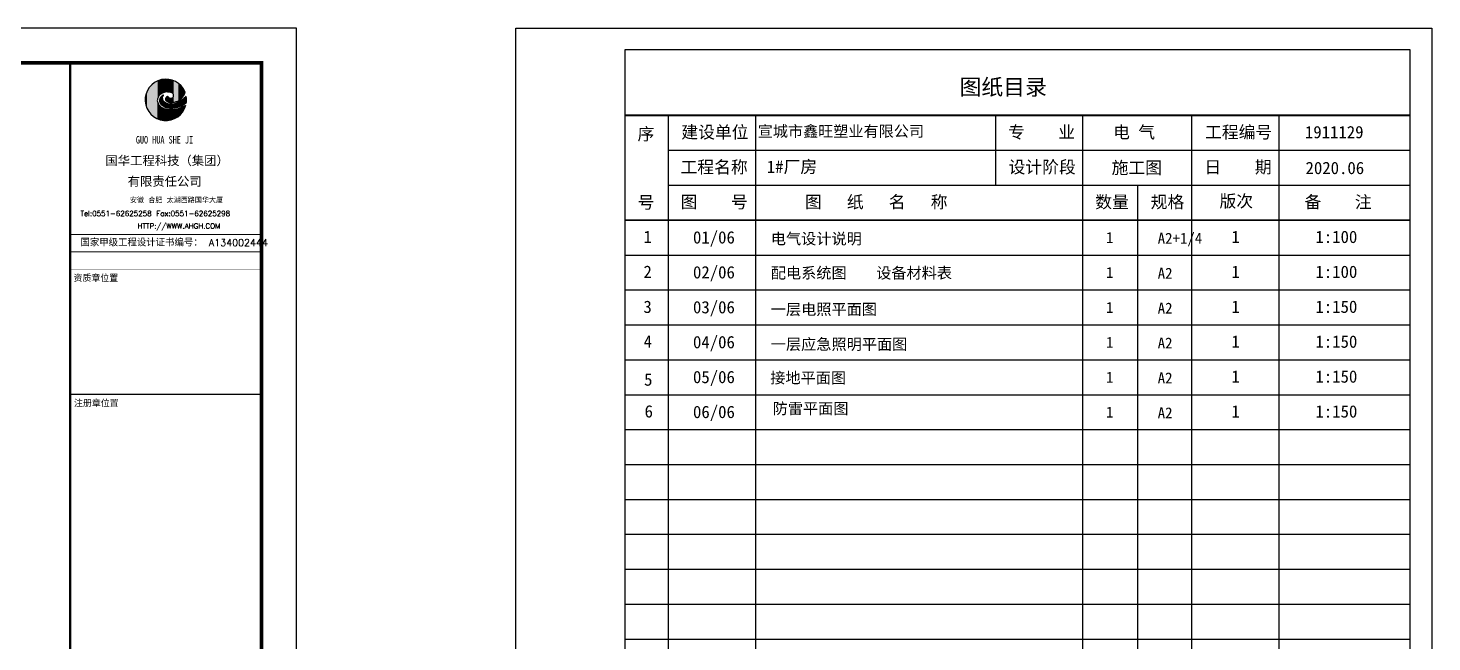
# Model space of a CAD drawing. Extents: x 33088 to 140010, y 13737 to 369010.
# Drawn here: x 99681 to 140010, y 351381 to 369010 of the extents above; entities that cross this region are included whole.
import ezdxf
from ezdxf.enums import TextEntityAlignment as Align

# ---------------------------------------------------------------- set-up
doc = ezdxf.new("R2010")
doc.units = 0
doc.header["$LTSCALE"] = 1000
doc.header["$MEASUREMENT"] = 0
doc.layers.get('0').update_dxf_attribs({"linetype": 'CONTINUOUS'})
for name, color, linetype in [('PP-PM-TK', 7, 'CONTINUOUS'), ('PUB_TEXT', 7, 'CONTINUOUS'), ('PUB_TITLE', 4, 'CONTINUOUS'), ('TEL_TITLE', 7, 'CONTINUOUS')]:
    doc.layers.add(name, color=color, linetype=linetype)
doc.styles.add('-宋体', font='', dxfattribs={"width": 0.8})
doc.styles.add('-黑体', font='simhei.ttf', dxfattribs={"width": 0.8})
doc.styles.add('DIM_FONT', font='SIMPLEX', dxfattribs={"width": 0.7, "bigfont": 'GBCBIG'})
doc.styles.add('HZ2', font='simhei.ttf')
doc.styles.add('STYLE1', font='simhei.ttf', dxfattribs={"width": 0.8})
doc.styles.add('TQ', font='txt.shx', dxfattribs={"width": 0.8, "bigfont": 'hztxt.shx'})
doc.styles.get('-宋体').set_extended_font_data('SimSun')

# ---------------------------------------------------------------- blocks, each defined once
blk = doc.blocks.new('*U41')
at = {"layer": 'PP-PM-TK', "color": 1}
for points in [[(-540, 493), (-504, -531), (-504, 535)], [(-504, 535), (-434, -593), (-434, 589)], [(-504, -531), (-504, 535), (-434, -593)], [(-434, 589), (-390, -619), (-390, 622)], [(-434, -593), (-434, 589), (-390, -619)], [(-390, 622), (-310, -666), (-310, 662)], [(-390, -619), (-390, 622), (-310, -666)], [(-310, 662), (-302, -669), (-302, 667)], [(-310, -666), (-310, 662), (-302, -669)], [(-302, 667), (-300, 1), (-300, 667)], [(-300, 667), (-299, 9), (-299, 668)], [(-299, 668), (-289, 51), (-289, 673)], [(-289, 673), (-287, 62), (-287, 674)], [(-287, 674), (-274, 89), (-274, 680)], [(-274, 680), (-262, 115), (-262, 686)], [(-262, 686), (-255, 126), (-255, 688)], [(-262, 686), (-262, 115), (-262, 686)], [(-255, 688), (-231, 157), (-231, 695)], [(-231, 695), (-227, 163), (-227, 696)], [(-227, 696), (-222, 168), (-222, 697)], [(-222, 697), (-221, 168), (-221, 697)], [(-221, 697), (-215, 174), (-215, 699)], [(-215, 699), (-211, 177), (-211, 700)], [(-211, 700), (-202, 186), (-202, 703)], [(-202, 703), (-199, 188), (-199, 704)], [(-199, 704), (-185, 201), (-185, 708)], [(-185, 708), (-183, 203), (-183, 708)], [(-183, 708), (-179, 206), (-179, 709)], [(-179, 709), (-176, 208), (-176, 710)], [(-176, 710), (-175, 208), (-175, 710)], [(-175, 710), (-163, 216), (-163, 714)], [(-163, 714), (-142, 228), (-142, 719)], [(-142, 719), (-124, 239), (-124, 724)], [(-124, 724), (-123, 240), (-123, 724)], [(-123, 724), (-122, 240), (-122, 724)], [(-122, 724), (-114, 243), (-114, 725)], [(-114, 725), (-112, 244), (-112, 725)], [(-112, 725), (-112, 244), (-112, 725)], [(-112, 725), (-111, 244), (-111, 725)], [(-111, 725), (-110, 245), (-110, 725)], [(-110, 725), (-105, 247), (-105, 725)], [(-105, 725), (-102, 248), (-102, 726)], [(-102, 726), (-101, 249), (-101, 726)], [(-101, 726), (-95, 251), (-95, 726)], [(-95, 726), (-89, 254), (-89, 727)], [(-89, 727), (-85, 255), (-85, 727)], [(-85, 727), (-83, 256), (-83, 727)], [(-83, 727), (-79, 257), (-79, 727)], [(-79, 727), (-59, 265), (-59, 729)], [(-59, 729), (-54, 267), (-54, 729)], [(-54, 729), (-45, 270), (-45, 730)], [(-45, 730), (-34, 272), (-34, 731)], [(-34, 731), (-28, 273), (-28, 731)], [(-28, 731), (-19, 276), (-19, 732)], [(-19, 732), (-12, 276), (-12, 732)], [(-12, 732), (-10, 277), (-10, 732)], [(-10, 732), (-10, 277), (-10, 732)], [(-10, 732), (-9, 277), (-9, 732)], [(-9, 732), (-4, 277), (-4, 733)], [(-4, 733), (-3, 277), (-3, 733)], [(-3, 733), (2, 278), (2, 733)], [(2, 733), (7, 279), (7, 734)], [(7, 734), (16, 280), (16, 734)], [(16, 280), (16, 734), (18, 279)], [(16, 734), (18, 279), (18, 734)], [(18, 279), (18, 734), (21, 279)], [(21, 279), (21, 734), (28, 279)], [(28, 279), (28, 733), (30, 279)], [(30, 279), (30, 733), (40, 278)], [(40, 278), (40, 732), (44, 278)], [(44, 278), (44, 731), (58, 277)], [(58, 277), (58, 730), (69, 276)], [(69, 276), (69, 728), (70, 276)], [(70, 276), (70, 728), (84, 275)], [(84, 275), (84, 726), (85, 275)], [(85, 275), (85, 726), (108, 274)], [(108, 274), (108, 723), (108, 274)], [(108, 274), (108, 723), (108, 274)], [(108, 274), (108, 723), (109, 274)], [(109, 274), (109, 723), (112, 273)], [(112, 273), (112, 723), (135, 270)], [(135, 270), (135, 720), (147, 269)], [(147, 269), (147, 719), (152, 268)], [(152, 268), (152, 718), (152, 268)], [(152, 268), (152, 718), (159, 268)], [(159, 268), (159, 717), (160, 267)], [(160, 267), (160, 717), (164, 267)], [(164, 267), (164, 716), (171, 265)], [(171, 265), (171, 713), (179, 263)], [(179, 263), (179, 711), (185, 262)], [(185, 262), (185, 709), (191, 261)], [(191, 261), (191, 707), (207, 254)], [(207, 254), (207, 702), (209, 253)], [(209, 253), (209, 701), (217, 250)], [(217, 250), (217, 698), (225, 244)], [(225, 244), (225, 696), (243, 230)], [(243, 230), (243, 690), (246, 228)], [(246, 228), (246, 689), (248, 227)], [(248, 227), (248, 688), (249, 226)], [(249, 226), (249, 688), (255, 216)], [(255, 216), (255, 686), (266, 199)], [(266, 199), (266, 682), (270, 192)], [(270, 192), (270, 681), (276, 155)], [(-734, 26), (-725, -117), (-725, 92)], [(-725, 92), (-715, -155), (-715, 168)], [(-725, -117), (-725, 92), (-715, -155)], [(-715, 168), (-689, -255), (-689, 245)], [(-715, -155), (-715, 168), (-689, -255)], [(-689, 245), (-669, -296), (-669, 303)], [(-689, -255), (-689, 245), (-669, -296)], [(-669, 303), (-627, -384), (-627, 377)], [(-669, -296), (-669, 303), (-627, -384)], [(-627, 377), (-598, -422), (-598, 427)], [(-627, -384), (-627, 377), (-598, -422)], [(-598, 427), (-540, -498), (-540, 493)], [(-598, -422), (-598, 427), (-540, -498)], [(-540, -498), (-540, 493), (-504, -531)], [(-222, 3), (-221, -43), (-221, 4)], [(-221, 4), (-215, -82), (-215, 32)], [(-221, -43), (-221, 4), (-215, -82)], [(-215, 32), (-211, -92), (-211, 48)], [(-215, -82), (-215, 32), (-211, -92)], [(-211, 48), (-202, -118), (-202, 68)], [(-211, -92), (-211, 48), (-202, -118)], [(-202, 68), (-199, -122), (-199, 73)], [(-202, -118), (-202, 68), (-199, -122)], [(-199, 73), (-185, -143), (-185, 93)], [(-199, -122), (-199, 73), (-185, -143)], [(-185, 93), (-183, -145), (-183, 96)], [(-185, -143), (-185, 93), (-183, -145)], [(-183, 96), (-179, -149), (-179, 100)], [(-183, -145), (-183, 96), (-179, -149)], [(-179, 100), (-176, -152), (-176, 103)], [(-179, -149), (-179, 100), (-176, -152)], [(-176, 103), (-175, -153), (-175, 104)], [(-176, -152), (-176, 103), (-175, -153)], [(-175, 104), (-163, -165), (-163, 116)], [(-175, -153), (-175, 104), (-163, -165)], [(-163, 116), (-142, -181), (-142, 137)], [(-163, -165), (-163, 116), (-142, -181)], [(-142, 137), (-124, -195), (-124, 151)], [(-142, -181), (-142, 137), (-124, -195)], [(-124, 151), (-123, -196), (-123, 152)], [(-124, -195), (-124, 151), (-123, -196)], [(-123, 152), (-122, -196), (-122, 153)], [(-123, -196), (-123, 152), (-122, -196)], [(-122, 153), (-114, -202), (-114, 157)], [(-122, -196), (-122, 153), (-114, -202)], [(-114, 157), (-112, 107), (-112, 158)], [(-114, -202), (-114, 87), (-112, -204)], [(-112, 158), (-111, 117), (-111, 159)], [(-112, 158), (-112, 108), (-112, 158)], [(-112, -204), (-112, 45), (-112, -204)], [(-112, -204), (-112, 42), (-111, -204)], [(-111, 159), (-110, 119), (-110, 159)], [(-111, -204), (-111, 38), (-110, -205)], [(-110, 159), (-105, 131), (-105, 162)], [(-110, -205), (-110, 34), (-105, -208)], [(-105, 162), (-102, 135), (-102, 164)], [(-105, -208), (-105, 12), (-102, -210)], [(-102, 164), (-101, 137), (-101, 165)], [(-101, 165), (-95, 145), (-95, 166)], [(-95, 166), (-89, 151), (-89, 167)], [(-12, 25), (-10, 11), (-10, 47)], [(-10, 47), (-9, 4), (-9, 50)], [(-10, 11), (-10, 47), (-10, 10)], [(-10, 47), (-10, 10), (-10, 47)], [(-10, 10), (-10, 47), (-9, 4)], [(-9, 50), (-4, -7), (-4, 68)], [(-9, 4), (-9, 50), (-4, -7)], [(-4, 68), (-3, -8), (-3, 69)], [(-4, -7), (-4, 68), (-3, -8)], [(-3, 69), (2, -19), (2, 80)], [(-3, -8), (-3, 69), (2, -19)], [(2, 80), (7, -24), (7, 87)], [(2, -19), (2, 80), (7, -24)], [(7, 87), (16, -35), (16, 98)], [(7, -24), (7, 87), (16, -35)], [(16, 98), (18, -37), (18, 100)], [(16, -35), (16, 98), (18, -37)], [(18, 100), (21, -39), (21, 103)], [(18, -37), (18, 100), (21, -39)], [(21, 103), (28, -45), (28, 111)], [(21, -39), (21, 103), (28, -45)], [(28, 111), (30, -46), (30, 113)], [(28, -45), (28, 111), (30, -46)], [(30, 113), (40, -53), (40, 121)], [(30, -46), (30, 113), (40, -53)], [(40, 121), (44, -56), (44, 124)], [(40, -53), (40, 121), (44, -56)], [(44, 124), (58, -63), (58, 135)], [(44, -56), (44, 124), (58, -63)], [(58, -63), (58, 135), (69, -69)], [(69, -69), (69, 126), (70, -69)], [(70, -69), (70, 125), (84, -74)], [(84, -74), (84, 113), (85, -74)], [(85, -74), (85, 112), (108, -81)], [(108, -81), (108, 88), (108, -82)], [(108, -82), (108, 87), (108, -82)], [(108, -82), (108, 87), (109, -82)], [(109, -82), (109, 87), (112, -82)], [(112, -82), (112, 84), (135, -86)], [(135, -86), (135, 66), (147, -88)], [(147, -88), (147, 62), (152, -88)], [(152, -88), (152, 60), (152, -89)], [(152, -89), (152, 60), (159, -89)], [(159, -89), (159, 59), (160, -89)], [(160, -89), (160, 59), (164, -89)], [(164, -89), (164, 59), (171, -89)], [(171, 58), (179, -90), (179, 60)], [(171, -89), (171, 58), (179, -90)], [(179, 60), (185, -90), (185, 61)], [(179, -90), (179, 60), (185, -90)], [(185, 61), (191, -90), (191, 62)], [(191, 62), (207, -89), (207, 65)], [(207, 65), (209, -89), (209, 66)], [(209, 66), (217, -89), (217, 70)], [(217, 70), (225, -89), (225, 75)], [(225, 75), (243, -87), (243, 86)], [(243, 86), (246, -86), (246, 91)], [(246, 91), (248, -86), (248, 93)], [(248, 93), (249, -86), (249, 94)], [(249, 94), (255, -86), (255, 102)], [(255, 102), (266, -84), (266, 117)], [(266, 117), (270, -84), (270, 133)], [(270, 133), (276, -83), (276, 155)], [(569, -14), (588, -190), (588, 2)], [(588, 2), (593, -187), (593, 6)], [(593, 6), (610, -177), (610, 20)], [(610, 20), (616, -173), (616, 25)], [(616, 25), (618, -171), (618, 27)], [(618, 27), (637, -159), (637, 43)], [(637, 43), (643, -155), (643, 48)], [(643, 48), (653, -148), (653, 57)], [(653, 57), (662, -142), (662, 66)], [(662, 66), (664, -140), (664, 68)], [(664, 68), (683, -126), (683, 86)], [(683, 86), (711, -105), (711, 112)], [(711, 112), (724, -95), (724, 124)], [(-302, -669), (-302, -30), (-300, -669)], [(-300, -669), (-300, -43), (-299, -670)], [(-299, -670), (-299, -61), (-289, -673)], [(-289, -673), (-289, -97), (-287, -674)], [(-287, -674), (-287, -102), (-274, -679)], [(-274, -679), (-274, -130), (-262, -683)], [(-262, -683), (-262, -150), (-262, -683)], [(-262, -683), (-262, -150), (-255, -686)], [(-255, -686), (-255, -162), (-231, -694)], [(-231, -694), (-231, -192), (-227, -695)], [(-227, -695), (-227, -195), (-222, -697)], [(-222, -697), (-222, -201), (-221, -697)], [(-221, -697), (-221, -201), (-215, -699)], [(-215, -699), (-215, -207), (-211, -701)], [(-211, -701), (-211, -210), (-202, -704)], [(-202, -704), (-202, -219), (-199, -705)], [(-199, -705), (-199, -222), (-185, -710)], [(-185, -710), (-185, -235), (-183, -711)], [(-183, -711), (-183, -237), (-179, -712)], [(-179, -712), (-179, -241), (-176, -713)], [(-176, -713), (-176, -244), (-175, -713)], [(-175, -713), (-175, -244), (-163, -715)], [(-163, -715), (-163, -252), (-142, -718)], [(-142, -718), (-142, -265), (-124, -721)], [(-124, -721), (-124, -276), (-123, -721)], [(-123, -721), (-123, -277), (-122, -721)], [(-122, -721), (-122, -277), (-114, -722)], [(-114, -722), (-114, -282), (-112, -723)], [(-112, -723), (-112, -284), (-112, -723)], [(-112, -723), (-112, -284), (-111, -723)], [(-111, -723), (-111, -284), (-110, -723)], [(-110, -723), (-110, -285), (-105, -724)], [(-105, -724), (-105, -287), (-102, -724)], [(-102, -210), (-102, -2), (-101, -212)], [(-102, -724), (-102, -288), (-101, -724)], [(-101, -212), (-101, -5), (-95, -215)], [(-101, -724), (-101, -289), (-95, -725)], [(-95, -215), (-95, -17), (-89, -219)], [(-95, -725), (-95, -291), (-89, -726)], [(-89, -219), (-89, -28), (-85, -222)], [(-89, -726), (-89, -294), (-85, -727)], [(-85, -222), (-85, -35), (-83, -223)], [(-85, -727), (-85, -295), (-83, -727)], [(-83, -223), (-83, -39), (-79, -226)], [(-83, -727), (-83, -296), (-79, -727)], [(-79, -226), (-79, -46), (-59, -239)], [(-79, -727), (-79, -298), (-59, -730)], [(-59, -239), (-59, -68), (-54, -241)], [(-59, -730), (-59, -306), (-54, -731)], [(-54, -241), (-54, -73), (-45, -246)], [(-54, -731), (-54, -308), (-45, -732)], [(-45, -246), (-45, -83), (-34, -252)], [(-45, -732), (-45, -312), (-34, -734)], [(-34, -252), (-34, -91), (-28, -254)], [(-28, -254), (-28, -95), (-19, -259)], [(-19, -259), (-19, -101), (-12, -263)], [(-12, -263), (-12, -106), (-10, -264)], [(-10, -264), (-10, -108), (-10, -264)], [(-10, -264), (-10, -108), (-9, -264)], [(-9, -264), (-9, -108), (-4, -267)], [(-4, -267), (-4, -111), (-3, -267)], [(-3, -267), (-3, -111), (2, -269)], [(2, -269), (2, -114), (7, -270)], [(7, -270), (7, -116), (16, -273)], [(16, -273), (16, -121), (18, -274)], [(18, -274), (18, -122), (21, -274)], [(21, -274), (21, -123), (28, -277)], [(28, -277), (28, -127), (30, -277)], [(30, -277), (30, -128), (40, -280)], [(40, -280), (40, -131), (44, -281)], [(44, -281), (44, -133), (58, -283)], [(58, -283), (58, -137), (69, -285)], [(69, -285), (69, -141), (70, -285)], [(70, -285), (70, -141), (84, -288)], [(84, -288), (84, -144), (85, -288)], [(85, -288), (85, -144), (108, -289)], [(108, -289), (108, -149), (108, -289)], [(108, -289), (108, -149), (108, -289)], [(108, -289), (108, -149), (109, -289)], [(109, -289), (109, -150), (112, -289)], [(112, -289), (112, -150), (135, -291)], [(135, -291), (135, -153), (147, -291)], [(147, -291), (147, -154), (152, -291)], [(152, -291), (152, -155), (152, -291)], [(152, -291), (152, -155), (159, -292)], [(152, -344), (152, -716), (152, -344)], [(152, -344), (159, -714), (159, -344)], [(159, -292), (159, -155), (160, -292)], [(159, -344), (160, -714), (160, -344)], [(160, -292), (160, -156), (164, -292)], [(160, -344), (164, -713), (164, -344)], [(164, -292), (164, -156), (171, -292)], [(164, -344), (171, -711), (171, -344)], [(171, -292), (171, -156), (179, -293)], [(171, -344), (179, -709), (179, -343)], [(179, -343), (185, -707), (185, -343)], [(185, -343), (191, -706), (191, -343)], [(191, -343), (207, -702), (207, -342)], [(207, -156), (209, -291), (209, -156)], [(207, -342), (209, -701), (209, -342)], [(209, -156), (217, -291), (217, -155)], [(209, -342), (217, -699), (217, -342)], [(217, -155), (225, -290), (225, -155)], [(217, -342), (225, -697), (225, -341)], [(225, -155), (243, -289), (243, -153)], [(225, -341), (243, -693), (243, -340)], [(243, -153), (246, -289), (246, -153)], [(243, -340), (246, -692), (246, -340)], [(246, -153), (248, -289), (248, -153)], [(246, -340), (248, -692), (248, -340)], [(248, -153), (249, -289), (249, -153)], [(248, -340), (249, -691), (249, -340)], [(249, -153), (255, -289), (255, -152)], [(249, -340), (255, -688), (255, -339)], [(255, -152), (266, -288), (266, -150)], [(255, -339), (266, -683), (266, -338)], [(266, -150), (270, -288), (270, -150)], [(266, -338), (270, -681), (270, -338)], [(270, -150), (276, -288), (276, -149)], [(270, -338), (276, -678), (276, -337)], [(276, -149), (283, -287), (283, -147)], [(276, -337), (283, -675), (283, -337)], [(283, -147), (296, -287), (296, -145)], [(283, -337), (296, -669), (296, -335)], [(296, -145), (302, -286), (302, -144)], [(296, -335), (302, -666), (302, -335)], [(302, -144), (307, -286), (307, -143)], [(302, -335), (307, -664), (307, -334)], [(307, -143), (311, -285), (311, -142)], [(307, -334), (311, -662), (311, -334)], [(311, -142), (341, -281), (341, -133)], [(311, -334), (341, -648), (341, -328)], [(341, -133), (369, -276), (369, -125)], [(341, -328), (369, -634), (369, -323)], [(369, -125), (375, -275), (375, -123)], [(369, -323), (375, -631), (375, -322)], [(375, -123), (377, -275), (377, -123)], [(375, -322), (377, -631), (377, -322)], [(377, -123), (383, -273), (383, -121)], [(377, -322), (383, -626), (383, -320)], [(383, -121), (397, -269), (397, -115)], [(383, -320), (397, -616), (397, -316)], [(397, -115), (421, -264), (421, -104)], [(397, -316), (421, -598), (421, -309)], [(421, -104), (431, -261), (431, -100)], [(421, -309), (431, -591), (431, -307)], [(431, -100), (444, -256), (444, -94)], [(431, -307), (444, -581), (444, -303)], [(444, -94), (450, -254), (450, -91)], [(444, -303), (450, -576), (450, -300)], [(450, -91), (460, -250), (460, -87)], [(450, -300), (460, -569), (460, -297)], [(460, -87), (483, -242), (483, -74)], [(460, -297), (483, -552), (483, -288)], [(483, -74), (492, -239), (492, -68)], [(483, -288), (492, -546), (492, -285)], [(492, -68), (509, -231), (509, -58)], [(492, -68), (492, -239), (492, -68)], [(492, -284), (509, -527), (509, -278)], [(492, -285), (492, -545), (492, -284)], [(509, -58), (512, -229), (512, -56)], [(509, -278), (512, -524), (512, -277)], [(512, -56), (513, -229), (513, -55)], [(512, -277), (513, -522), (513, -276)], [(513, -55), (530, -221), (530, -43)], [(513, -276), (530, -504), (530, -269)], [(530, -43), (542, -215), (542, -35)], [(530, -269), (542, -491), (542, -263)], [(542, -35), (552, -210), (552, -28)], [(542, -263), (552, -480), (552, -258)], [(552, -28), (555, -209), (555, -25)], [(552, -258), (555, -476), (555, -257)], [(555, -25), (569, -201), (569, -14)], [(555, -257), (569, -461), (569, -251)], [(569, -251), (588, -440), (588, -242)], [(588, -242), (593, -432), (593, -239)], [(593, -239), (610, -405), (610, -232)], [(610, -232), (616, -395), (616, -229)], [(616, -229), (618, -391), (618, -228)], [(618, -228), (637, -360), (637, -219)], [(637, -219), (643, -350), (643, -217)], [(643, -217), (653, -334), (653, -212)], [(653, -212), (662, -318), (662, -207)], [(662, -207), (664, -312), (664, -206)], [(664, -206), (683, -260), (683, -197)], [(683, -260), (683, -197), (711, -183)]]:
    blk.add_solid(points, dxfattribs=at)
at = {"layer": 'PP-PM-TK', "color": 1, "extrusion": (0, 0, -1)}
for points in [[(302, -30), (302, 667), (300, 1)], [(300, 1), (300, 667), (299, 9)], [(299, 9), (299, 668), (289, 51)], [(289, 51), (289, 673), (287, 62)], [(287, 62), (287, 674), (274, 89)], [(274, 89), (274, 680), (262, 115)], [(262, 115), (262, 686), (262, 115)], [(262, 115), (262, 686), (255, 126)], [(255, 126), (255, 688), (231, 157)], [(231, 157), (231, 695), (227, 163)], [(227, 163), (227, 696), (222, 168)], [(222, 168), (222, 697), (221, 168)], [(221, 168), (221, 697), (215, 174)], [(215, 174), (215, 699), (211, 177)], [(211, 177), (211, 700), (202, 186)], [(202, 186), (202, 703), (199, 188)], [(199, 188), (199, 704), (185, 201)], [(185, 201), (185, 708), (183, 203)], [(183, 203), (183, 708), (179, 206)], [(179, 206), (179, 709), (176, 208)], [(176, 208), (176, 710), (175, 208)], [(175, 208), (175, 710), (163, 216)], [(163, 216), (163, 714), (142, 228)], [(142, 228), (142, 719), (124, 239)], [(124, 239), (124, 724), (123, 240)], [(123, 240), (123, 724), (122, 240)], [(122, 240), (122, 724), (114, 243)], [(114, 243), (114, 725), (112, 244)], [(112, 244), (112, 725), (112, 244)], [(112, 244), (112, 725), (111, 244)], [(111, 244), (111, 725), (110, 245)], [(110, 245), (110, 725), (105, 247)], [(105, 247), (105, 725), (102, 248)], [(102, 248), (102, 726), (101, 249)], [(101, 249), (101, 726), (95, 251)], [(95, 251), (95, 726), (89, 254)], [(89, 254), (89, 727), (85, 255)], [(85, 255), (85, 727), (83, 256)], [(83, 256), (83, 727), (79, 257)], [(79, 257), (79, 727), (59, 265)], [(59, 265), (59, 729), (54, 267)], [(54, 267), (54, 729), (45, 270)], [(45, 270), (45, 730), (34, 272)], [(34, 272), (34, 731), (28, 273)], [(28, 273), (28, 731), (19, 276)], [(19, 276), (19, 732), (12, 276)], [(12, 276), (12, 732), (10, 277)], [(10, 277), (10, 732), (10, 277)], [(10, 277), (10, 732), (9, 277)], [(9, 277), (9, 732), (4, 277)], [(4, 277), (4, 733), (3, 277)], [(3, 277), (3, 733), (-2, 278)], [(-2, 278), (-2, 733), (-7, 279)], [(-7, 279), (-7, 734), (-16, 280)], [(-18, 734), (-21, 279), (-21, 734)], [(-21, 734), (-28, 279), (-28, 733)], [(-28, 733), (-30, 279), (-30, 733)], [(-30, 733), (-40, 278), (-40, 732)], [(-40, 732), (-44, 278), (-44, 731)], [(-44, 731), (-58, 277), (-58, 730)], [(-58, 730), (-69, 276), (-69, 728)], [(-69, 728), (-70, 276), (-70, 728)], [(-70, 728), (-84, 275), (-84, 726)], [(-84, 726), (-85, 275), (-85, 726)], [(-85, 726), (-108, 274), (-108, 723)], [(-108, 723), (-108, 274), (-108, 723)], [(-108, 723), (-108, 274), (-108, 723)], [(-108, 723), (-109, 274), (-109, 723)], [(-109, 723), (-112, 273), (-112, 723)], [(-112, 723), (-135, 270), (-135, 720)], [(-135, 720), (-147, 269), (-147, 719)], [(-147, 719), (-152, 268), (-152, 718)], [(-152, 718), (-152, 268), (-152, 718)], [(-152, 718), (-159, 268), (-159, 717)], [(-159, 717), (-160, 267), (-160, 717)], [(-160, 717), (-164, 267), (-164, 716)], [(-164, 716), (-171, 265), (-171, 713)], [(-171, 713), (-179, 263), (-179, 711)], [(-179, 711), (-185, 262), (-185, 709)], [(-185, 709), (-191, 261), (-191, 707)], [(-191, 707), (-207, 254), (-207, 702)], [(-207, 702), (-209, 253), (-209, 701)], [(-209, 701), (-217, 250), (-217, 698)], [(-217, 698), (-225, 244), (-225, 696)], [(-225, 696), (-243, 230), (-243, 690)], [(-243, 690), (-246, 228), (-246, 689)], [(-246, 689), (-248, 227), (-248, 688)], [(-248, 688), (-249, 226), (-249, 688)], [(-249, 688), (-255, 216), (-255, 686)], [(-255, 686), (-266, 199), (-266, 682)], [(-266, 682), (-270, 192), (-270, 681)], [(-270, 681), (-276, 155), (-276, 679)], [(-276, -83), (-276, 679), (-283, -83)], [(-276, 679), (-283, -83), (-283, 677)], [(-283, -83), (-283, 677), (-296, -80)], [(-283, 677), (-296, -80), (-296, 672)], [(-296, -80), (-296, 672), (-302, -79)], [(-296, 672), (-302, -79), (-302, 669)], [(-302, -79), (-302, 669), (-307, -78)], [(-302, 669), (-307, -78), (-307, 666)], [(-307, -78), (-307, 666), (-311, -77)], [(-307, 666), (-311, -77), (-311, 664)], [(-311, -77), (-311, 664), (-341, -71)], [(-311, 664), (-341, -71), (-341, 647)], [(-341, -71), (-341, 647), (-369, -62)], [(-341, 647), (-369, -62), (-369, 631)], [(-369, -62), (-369, 631), (-375, -61)], [(-369, 631), (-375, -61), (-375, 628)], [(-375, -61), (-375, 628), (-377, -60)], [(-375, 628), (-377, -60), (-377, 627)], [(-377, -60), (-377, 627), (-383, -58)], [(-377, 627), (-383, -58), (-383, 623)], [(-383, -58), (-383, 623), (-397, -54)], [(-383, 623), (-397, -54), (-397, 616)], [(-397, -54), (-397, 616), (-421, -43)], [(-397, 616), (-421, -43), (-421, 602)], [(-421, -43), (-421, 602), (-431, -38)], [(-421, 602), (-431, -38), (-431, 594)], [(-431, -38), (-431, 594), (-444, -32)], [(-431, 594), (-444, -32), (-444, 582)], [(-444, -32), (-444, 582), (-450, -29)], [(-444, 582), (-450, -29), (-450, 577)], [(-450, -29), (-450, 577), (-460, -23)], [(-450, 577), (-460, -23), (-460, 568)], [(-460, -23), (-460, 568), (-483, -10)], [(-460, 568), (-483, -10), (-483, 549)], [(-483, -10), (-483, 549), (-492, -3)], [(-483, 549), (-492, -3), (-492, 541)], [(-492, -3), (-492, 541), (-492, -3)], [(-492, 541), (-492, -3), (-492, 541)], [(-492, -3), (-492, 541), (-509, 10)], [(-492, 541), (-509, 10), (-509, 527)], [(-509, 10), (-509, 527), (-512, 12)], [(-509, 527), (-512, 12), (-512, 524)], [(-512, 12), (-512, 524), (-513, 13)], [(-512, 524), (-513, 13), (-513, 523)], [(-513, 13), (-513, 523), (-530, 27)], [(-513, 523), (-530, 27), (-530, 509)], [(-530, 27), (-530, 509), (-542, 38)], [(-530, 509), (-542, 38), (-542, 493)], [(114, 87), (114, 157), (112, 107)], [(114, 87), (112, -204), (112, 45)], [(112, 107), (112, 158), (112, 108)], [(112, 108), (112, 158), (111, 117)], [(112, 45), (112, -204), (112, 42)], [(112, 42), (111, -204), (111, 38)], [(111, 117), (111, 159), (110, 119)], [(111, 38), (110, -205), (110, 34)], [(110, 119), (110, 159), (105, 131)], [(110, 34), (105, -208), (105, 12)], [(105, 131), (105, 162), (102, 135)], [(105, 12), (102, -210), (102, -2)], [(102, 135), (102, 164), (101, 137)], [(101, 137), (101, 165), (95, 145)], [(95, 145), (95, 166), (89, 151)], [(89, 151), (89, 167), (85, 154)], [(89, 167), (85, 154), (85, 164)], [(85, 154), (85, 164), (83, 163)], [(-58, 135), (-69, -69), (-69, 126)], [(-69, 126), (-70, -69), (-70, 125)], [(-70, 125), (-84, -74), (-84, 113)], [(-84, 113), (-85, -74), (-85, 112)], [(-85, 112), (-108, -81), (-108, 88)], [(-108, 88), (-108, -82), (-108, 87)], [(-108, 87), (-108, -82), (-108, 87)], [(-108, 87), (-109, -82), (-109, 87)], [(-109, 87), (-112, -82), (-112, 84)], [(-112, 84), (-135, -86), (-135, 66)], [(-135, 66), (-147, -88), (-147, 62)], [(-147, 62), (-152, -88), (-152, 60)], [(-152, 60), (-152, -89), (-152, 60)], [(-152, 60), (-159, -89), (-159, 59)], [(-159, 59), (-160, -89), (-160, 59)], [(-160, 59), (-164, -89), (-164, 59)], [(-164, 59), (-171, -89), (-171, 58)], [(-185, -90), (-185, 61), (-191, -90)], [(-191, -90), (-191, 62), (-207, -89)], [(-207, -89), (-207, 65), (-209, -89)], [(-209, -89), (-209, 66), (-217, -89)], [(-217, -89), (-217, 70), (-225, -89)], [(-225, -89), (-225, 75), (-243, -87)], [(-243, -87), (-243, 86), (-246, -86)], [(-246, -86), (-246, 91), (-248, -86)], [(-248, -86), (-248, 93), (-249, -86)], [(-249, -86), (-249, 94), (-255, -86)], [(-255, -86), (-255, 102), (-266, -84)], [(-266, -84), (-266, 117), (-270, -84)], [(-270, -84), (-270, 133), (-276, -83)], [(-542, 38), (-542, 493), (-552, 48)], [(-542, 493), (-552, 48), (-552, 481)], [(-552, 48), (-552, 481), (-555, 52)], [(-552, 481), (-555, 52), (-555, 476)], [(-555, 52), (-555, 476), (-569, 65)], [(-555, 476), (-569, 65), (-569, 460)], [(-569, 65), (-569, 460), (-588, 89)], [(-569, 460), (-588, 89), (-588, 435)], [(-588, 89), (-588, 435), (-593, 95)], [(-588, 435), (-593, 95), (-593, 429)], [(-588, -190), (-588, 2), (-593, -187)], [(-593, 95), (-593, 429), (-610, 118)], [(-593, 429), (-610, 118), (-610, 408)], [(-593, -187), (-593, 6), (-610, -177)], [(-610, 118), (-610, 408), (-616, 126)], [(-610, 408), (-616, 126), (-616, 400)], [(-610, -177), (-610, 20), (-616, -173)], [(-616, 126), (-616, 400), (-618, 131)], [(-616, 400), (-618, 131), (-618, 397)], [(-616, -173), (-616, 25), (-618, -171)], [(-618, 131), (-618, 397), (-637, 164)], [(-618, 397), (-637, 164), (-637, 361)], [(-618, -171), (-618, 27), (-637, -159)], [(-637, 164), (-637, 361), (-643, 175)], [(-637, 361), (-643, 175), (-643, 349)], [(-637, -159), (-637, 43), (-643, -155)], [(-643, 175), (-643, 349), (-653, 192)], [(-643, 349), (-653, 192), (-653, 330)], [(-643, -155), (-643, 48), (-653, -148)], [(-653, 192), (-653, 330), (-662, 217)], [(-653, 330), (-662, 217), (-662, 311)], [(-653, -148), (-653, 57), (-662, -142)], [(-662, 217), (-662, 311), (-664, 222)], [(-662, 311), (-664, 222), (-664, 307)], [(-662, -142), (-662, 66), (-664, -140)], [(-664, 222), (-664, 307), (-683, 270)], [(-664, -140), (-664, 68), (-683, -126)], [(-683, -126), (-683, 86), (-711, -105)], [(-711, -105), (-711, 112), (-724, -95)], [(-724, -95), (-724, 124), (-729, -91)], [(-724, 124), (-729, -91), (-729, 74)], [(-729, -91), (-729, 74), (-734, 17)], [(302, -30), (300, -669), (300, -43)], [(300, -43), (299, -670), (299, -61)], [(299, -61), (289, -673), (289, -97)], [(289, -97), (287, -674), (287, -102)], [(287, -102), (274, -679), (274, -130)], [(274, -130), (262, -683), (262, -150)], [(262, -150), (262, -683), (262, -150)], [(262, -150), (255, -686), (255, -162)], [(255, -162), (231, -694), (231, -192)], [(231, -192), (227, -695), (227, -195)], [(227, -195), (222, -697), (222, -201)], [(222, -201), (221, -697), (221, -201)], [(221, -201), (215, -699), (215, -207)], [(215, -207), (211, -701), (211, -210)], [(211, -210), (202, -704), (202, -219)], [(202, -219), (199, -705), (199, -222)], [(199, -222), (185, -710), (185, -235)], [(185, -235), (183, -711), (183, -237)], [(183, -237), (179, -712), (179, -241)], [(179, -241), (176, -713), (176, -244)], [(176, -244), (175, -713), (175, -244)], [(175, -244), (163, -715), (163, -252)], [(163, -252), (142, -718), (142, -265)], [(142, -265), (124, -721), (124, -276)], [(124, -276), (123, -721), (123, -277)], [(123, -277), (122, -721), (122, -277)], [(122, -277), (114, -722), (114, -282)], [(114, -282), (112, -723), (112, -284)], [(112, -284), (112, -723), (112, -284)], [(112, -284), (111, -723), (111, -284)], [(111, -284), (110, -723), (110, -285)], [(110, -285), (105, -724), (105, -287)], [(105, -287), (102, -724), (102, -288)], [(102, -2), (101, -212), (101, -5)], [(102, -288), (101, -724), (101, -289)], [(101, -5), (95, -215), (95, -17)], [(101, -289), (95, -725), (95, -291)], [(95, -17), (89, -219), (89, -28)], [(95, -291), (89, -726), (89, -294)], [(89, -28), (85, -222), (85, -35)], [(89, -294), (85, -727), (85, -295)], [(85, -35), (83, -223), (83, -39)], [(85, -295), (83, -727), (83, -296)], [(83, -39), (79, -226), (79, -46)], [(83, -296), (79, -727), (79, -298)], [(79, -46), (59, -239), (59, -68)], [(79, -298), (59, -730), (59, -306)], [(59, -68), (54, -241), (54, -73)], [(59, -306), (54, -731), (54, -308)], [(54, -73), (45, -246), (45, -83)], [(54, -308), (45, -732), (45, -312)], [(45, -83), (34, -252), (34, -91)], [(45, -312), (34, -734), (34, -316)], [(34, -91), (28, -254), (28, -95)], [(34, -734), (34, -316), (28, -734)], [(34, -316), (28, -734), (28, -319)], [(28, -95), (19, -259), (19, -101)], [(28, -734), (28, -319), (19, -733)], [(28, -319), (19, -733), (19, -321)], [(19, -101), (12, -263), (12, -106)], [(19, -733), (19, -321), (12, -733)], [(19, -321), (12, -733), (12, -322)], [(12, -106), (10, -264), (10, -108)], [(12, -733), (12, -322), (10, -733)], [(12, -322), (10, -733), (10, -323)], [(10, -108), (10, -264), (10, -108)], [(10, -108), (9, -264), (9, -108)], [(10, -733), (10, -323), (10, -733)], [(10, -323), (10, -733), (10, -323)], [(10, -733), (10, -323), (9, -733)], [(10, -323), (9, -733), (9, -323)], [(9, -108), (4, -267), (4, -111)], [(9, -733), (9, -323), (4, -732)], [(9, -323), (4, -732), (4, -324)], [(4, -111), (3, -267), (3, -111)], [(4, -732), (4, -324), (3, -732)], [(4, -324), (3, -732), (3, -324)], [(3, -111), (-2, -269), (-2, -114)], [(3, -732), (3, -324), (-2, -732)], [(3, -324), (-2, -732), (-2, -326)], [(-2, -114), (-7, -270), (-7, -116)], [(-2, -732), (-2, -326), (-7, -732)], [(-2, -326), (-7, -732), (-7, -327)], [(-7, -116), (-16, -273), (-16, -121)], [(-7, -732), (-7, -327), (-16, -731)], [(-7, -327), (-16, -731), (-16, -329)], [(-16, -121), (-18, -274), (-18, -122)], [(-16, -731), (-16, -329), (-18, -731)], [(-16, -329), (-18, -731), (-18, -329)], [(-18, -122), (-21, -274), (-21, -123)], [(-18, -731), (-18, -329), (-21, -731)], [(-18, -329), (-21, -731), (-21, -330)], [(-21, -123), (-28, -277), (-28, -127)], [(-21, -731), (-21, -330), (-28, -731)], [(-21, -330), (-28, -731), (-28, -332)], [(-28, -127), (-30, -277), (-30, -128)], [(-28, -731), (-28, -332), (-30, -731)], [(-28, -332), (-30, -731), (-30, -332)], [(-30, -128), (-40, -280), (-40, -131)], [(-30, -731), (-30, -332), (-40, -730)], [(-30, -332), (-40, -730), (-40, -334)], [(-40, -131), (-44, -281), (-44, -133)], [(-40, -730), (-40, -334), (-44, -730)], [(-40, -334), (-44, -730), (-44, -335)], [(-44, -133), (-58, -283), (-58, -137)], [(-44, -730), (-44, -335), (-58, -729)], [(-44, -335), (-58, -729), (-58, -338)], [(-58, -137), (-69, -285), (-69, -141)], [(-58, -729), (-58, -338), (-69, -729)], [(-58, -338), (-69, -729), (-69, -339)], [(-69, -141), (-70, -285), (-70, -141)], [(-69, -729), (-69, -339), (-70, -729)], [(-69, -339), (-70, -729), (-70, -339)], [(-70, -141), (-84, -288), (-84, -144)], [(-70, -729), (-70, -339), (-84, -728)], [(-70, -339), (-84, -728), (-84, -340)], [(-84, -144), (-85, -288), (-85, -144)], [(-84, -728), (-84, -340), (-85, -728)], [(-84, -340), (-85, -728), (-85, -340)], [(-85, -144), (-108, -289), (-108, -149)], [(-85, -728), (-85, -340), (-108, -727)], [(-85, -340), (-108, -727), (-108, -342)], [(-108, -149), (-108, -289), (-108, -149)], [(-108, -149), (-108, -289), (-108, -149)], [(-108, -149), (-109, -289), (-109, -150)], [(-108, -727), (-108, -342), (-108, -727)], [(-108, -342), (-108, -727), (-108, -342)], [(-108, -727), (-108, -342), (-108, -727)], [(-108, -342), (-108, -727), (-108, -342)], [(-108, -727), (-108, -342), (-109, -727)], [(-108, -342), (-109, -727), (-109, -342)], [(-109, -150), (-112, -289), (-112, -150)], [(-109, -727), (-109, -342), (-112, -726)], [(-109, -342), (-112, -726), (-112, -342)], [(-112, -150), (-135, -291), (-135, -153)], [(-112, -726), (-112, -342), (-135, -720)], [(-112, -342), (-135, -720), (-135, -343)], [(-135, -153), (-147, -291), (-147, -154)], [(-135, -720), (-135, -343), (-147, -717)], [(-135, -343), (-147, -717), (-147, -344)], [(-147, -154), (-152, -291), (-152, -155)], [(-147, -717), (-147, -344), (-152, -716)], [(-147, -344), (-152, -716), (-152, -344)], [(-152, -155), (-152, -291), (-152, -155)], [(-152, -155), (-159, -292), (-159, -155)], [(-152, -716), (-152, -344), (-152, -716)], [(-152, -716), (-152, -344), (-159, -714)], [(-159, -155), (-160, -292), (-160, -156)], [(-159, -714), (-159, -344), (-160, -714)], [(-160, -156), (-164, -292), (-164, -156)], [(-160, -714), (-160, -344), (-164, -713)], [(-164, -156), (-171, -292), (-171, -156)], [(-164, -713), (-164, -344), (-171, -711)], [(-171, -156), (-179, -293), (-179, -156)], [(-171, -711), (-171, -344), (-179, -709)], [(-179, -293), (-179, -156), (-185, -292)], [(-179, -156), (-185, -292), (-185, -156)], [(-179, -709), (-179, -343), (-185, -707)], [(-185, -292), (-185, -156), (-191, -292)], [(-185, -156), (-191, -292), (-191, -156)], [(-185, -707), (-185, -343), (-191, -706)], [(-191, -292), (-191, -156), (-207, -291)], [(-191, -156), (-207, -291), (-207, -156)], [(-191, -706), (-191, -343), (-207, -702)], [(-207, -291), (-207, -156), (-209, -291)], [(-207, -702), (-207, -342), (-209, -701)], [(-209, -291), (-209, -156), (-217, -291)], [(-209, -701), (-209, -342), (-217, -699)], [(-217, -291), (-217, -155), (-225, -290)], [(-217, -699), (-217, -342), (-225, -697)], [(-225, -290), (-225, -155), (-243, -289)], [(-225, -697), (-225, -341), (-243, -693)], [(-243, -289), (-243, -153), (-246, -289)], [(-243, -693), (-243, -340), (-246, -692)], [(-246, -289), (-246, -153), (-248, -289)], [(-246, -692), (-246, -340), (-248, -692)], [(-248, -289), (-248, -153), (-249, -289)], [(-248, -692), (-248, -340), (-249, -691)], [(-249, -289), (-249, -153), (-255, -289)], [(-249, -691), (-249, -340), (-255, -688)], [(-255, -289), (-255, -152), (-266, -288)], [(-255, -688), (-255, -339), (-266, -683)], [(-266, -288), (-266, -150), (-270, -288)], [(-266, -683), (-266, -338), (-270, -681)], [(-270, -288), (-270, -150), (-276, -288)], [(-270, -681), (-270, -338), (-276, -678)], [(-276, -288), (-276, -149), (-283, -287)], [(-276, -678), (-276, -337), (-283, -675)], [(-283, -287), (-283, -147), (-296, -287)], [(-283, -675), (-283, -337), (-296, -669)], [(-296, -287), (-296, -145), (-302, -286)], [(-296, -669), (-296, -335), (-302, -666)], [(-302, -286), (-302, -144), (-307, -286)], [(-302, -666), (-302, -335), (-307, -664)], [(-307, -286), (-307, -143), (-311, -285)], [(-307, -664), (-307, -334), (-311, -662)], [(-311, -285), (-311, -142), (-341, -281)], [(-311, -662), (-311, -334), (-341, -648)], [(-341, -281), (-341, -133), (-369, -276)], [(-341, -648), (-341, -328), (-369, -634)], [(-369, -276), (-369, -125), (-375, -275)], [(-369, -634), (-369, -323), (-375, -631)], [(-375, -275), (-375, -123), (-377, -275)], [(-375, -631), (-375, -322), (-377, -631)], [(-377, -275), (-377, -123), (-383, -273)], [(-377, -631), (-377, -322), (-383, -626)], [(-383, -273), (-383, -121), (-397, -269)], [(-383, -626), (-383, -320), (-397, -616)], [(-397, -269), (-397, -115), (-421, -264)], [(-397, -616), (-397, -316), (-421, -598)], [(-421, -264), (-421, -104), (-431, -261)], [(-421, -598), (-421, -309), (-431, -591)], [(-431, -261), (-431, -100), (-444, -256)], [(-431, -591), (-431, -307), (-444, -581)], [(-444, -256), (-444, -94), (-450, -254)], [(-444, -581), (-444, -303), (-450, -576)], [(-450, -254), (-450, -91), (-460, -250)], [(-450, -576), (-450, -300), (-460, -569)], [(-460, -250), (-460, -87), (-483, -242)], [(-460, -569), (-460, -297), (-483, -552)], [(-483, -242), (-483, -74), (-492, -239)], [(-483, -552), (-483, -288), (-492, -546)], [(-492, -239), (-492, -68), (-492, -239)], [(-492, -239), (-492, -68), (-509, -231)], [(-492, -545), (-492, -284), (-509, -527)], [(-492, -546), (-492, -285), (-492, -545)], [(-509, -231), (-509, -58), (-512, -229)], [(-509, -527), (-509, -278), (-512, -524)], [(-512, -229), (-512, -56), (-513, -229)], [(-512, -524), (-512, -277), (-513, -522)], [(-513, -229), (-513, -55), (-530, -221)], [(-513, -522), (-513, -276), (-530, -504)], [(-530, -221), (-530, -43), (-542, -215)], [(-530, -504), (-530, -269), (-542, -491)], [(-542, -215), (-542, -35), (-552, -210)], [(-542, -491), (-542, -263), (-552, -480)], [(-552, -210), (-552, -28), (-555, -209)], [(-552, -480), (-552, -258), (-555, -476)], [(-555, -209), (-555, -25), (-569, -201)], [(-555, -476), (-555, -257), (-569, -461)], [(-569, -201), (-569, -14), (-588, -190)], [(-569, -461), (-569, -251), (-588, -440)], [(-588, -440), (-588, -242), (-593, -432)], [(-593, -432), (-593, -239), (-610, -405)], [(-610, -405), (-610, -232), (-616, -395)], [(-616, -395), (-616, -229), (-618, -391)], [(-618, -391), (-618, -228), (-637, -360)], [(-637, -360), (-637, -219), (-643, -350)], [(-643, -350), (-643, -217), (-653, -334)], [(-653, -334), (-653, -212), (-662, -318)], [(-662, -318), (-662, -207), (-664, -312)], [(-664, -312), (-664, -206), (-683, -260)]]:
    blk.add_solid(points, dxfattribs=at)
blk = doc.blocks.new('70406170226736')
at = {"layer": 'PP-PM-TK', "color": 1}
for points in [[(58, 135), (84, 113), (108, 87), (121, 75), (135, 66), (152, 60), (171, 58), (190, 60), (209, 66), (227, 74), (243, 86), (256, 101), (266, 117), (273, 135), (276, 155), (275, 174), (270, 192), (261, 210), (249, 226), (234, 239), (217, 250), (191, 261), (164, 267), (108, 274), (62, 278), (16, 280), (-19, 276), (-54, 267), (-89, 255), (-122, 240), (-151, 224), (-179, 206), (-204, 186), (-227, 163), (-246, 140), (-262, 115), (-276, 89), (-287, 62), (-295, 32), (-300, 1), (-302, -30), (-299, -61), (-289, -97), (-274, -130), (-255, -162), (-231, -192), (-204, -219), (-175, -244), (-144, -266), (-110, -285), (-70, -304), (-28, -319), (14, -330), (58, -338), (105, -343), (152, -344), (246, -340), (311, -334), (375, -322), (444, -303), (512, -277), (637, -219), (711, -183)], [(724, 124), (643, 48), (600, 10), (555, -25), (509, -58), (460, -87), (422, -105), (383, -121), (343, -134), (302, -144), (255, -152), (207, -156), (159, -155), (112, -150), (69, -141), (28, -127), (-10, -108), (-45, -83), (-63, -65), (-79, -46), (-92, -24), (-102, -2), (-109, 20), (-112, 42), (-114, 87), (-114, 102), (-111, 117), (-105, 131), (-95, 145), (-85, 154), (-82, 159), (-83, 163), (-89, 167), (-95, 167), (-101, 165), (-123, 152), (-142, 137), (-163, 118), (-183, 96), (-199, 73), (-211, 48), (-218, 26), (-222, 3), (-223, -20), (-221, -43), (-215, -82), (-209, -101), (-202, -118), (-185, -143), (-163, -165), (-112, -204), (-59, -239), (-32, -254), (-3, -267), (40, -280), (85, -288), (132, -292), (179, -293), (243, -291), (307, -286), (369, -276), (431, -261), (492, -239), (552, -210), (610, -177), (664, -140), (729, -91)], [(58, 135), (30, 113), (17, 101), (7, 87), (-4, 68), (-10, 47), (-12, 25), (-9, 4), (-5, -8), (2, -19), (11, -30), (21, -39), (44, -56), (70, -69), (89, -76), (108, -82), (147, -88), (185, -90), (225, -89), (283, -83), (312, -78), (341, -71), (369, -63), (397, -54), (424, -42), (450, -29), (483, -10), (513, 13), (542, 38), (569, 65), (593, 95), (616, 126), (635, 159), (653, 192), (669, 231), (683, 270)]]:
    blk.add_lwpolyline(points, dxfattribs=at)
for start, end in [(21.5384, 345.5567), (352.8544, 9.7328)]:
    blk.add_arc((0, 0), 735, start, end, dxfattribs=at)
blk.add_blockref('*U41', (0, 0), dxfattribs=at)

msp = doc.modelspace()

# ---------------------------------------------------------------- linework, layer by layer
at = {"layer": 'PP-PM-TK', "color": 4}
msp.add_line((100888, 358493), (106388, 358493), dxfattribs=at)
for points, const_width in [([(100888, 368010), (100888, 328010)], 70), ([(100888, 363081), (106388, 363081)], 28), ([(100888, 362583), (106388, 362583)], 28), ([(100888, 362086), (106388, 362086)], 10)]:
    msp.add_lwpolyline(points, dxfattribs=dict(at, const_width=const_width))
at = {"layer": 'PUB_TITLE', "color": 4}
for p, q in [((113689, 369010), (140010, 369010)), ((140010, 369010), (140010, 331785)), ((139383, 368383), (116823, 368383)), ((116823, 368383), (116823, 332411)), ((139383, 332411), (139383, 368383)), ((118076, 332411), (118076, 366503)), ((120583, 332411), (120583, 366503)), ((129983, 332411), (129983, 366503)), ((133116, 332411), (133116, 366503)), ((135623, 332411), (135623, 366503)), ((118076, 365500), (139383, 365500)), ((118076, 364497), (139383, 364497)), ((131549, 364497), (131549, 332411)), ((116823, 362492), (139383, 362492)), ((116823, 361489), (139383, 361489)), ((116823, 361489), (139383, 361489)), ((116823, 360487), (139383, 360487)), ((116823, 360487), (139383, 360487)), ((116823, 359484), (139383, 359484)), ((116823, 358481), (139383, 358481)), ((116823, 358481), (139383, 358481)), ((116823, 357479), (139383, 357479)), ((116823, 356476), (139383, 356476)), ((116823, 356476), (139383, 356476)), ((116823, 355473), (139383, 355473)), ((116823, 354471), (139383, 354471)), ((116823, 353468), (139383, 353468)), ((116823, 352465), (139383, 352465)), ((116823, 351462), (139383, 351462))]:
    msp.add_line(p, q, dxfattribs=at)
at = {"layer": 'PUB_TITLE', "color": 7}
msp.add_line((127476, 366503), (127476, 364497), dxfattribs=at)
at = {"layer": 'PUB_TITLE', "color": 4}
msp.add_lwpolyline([(113689, 369010), (140010, 369010), (140010, 331785), (113689, 331785)], close=True, dxfattribs=at)
at = {"layer": 'PUB_TITLE', "color": 4, "const_width": 50.1}
for points in [[(116823, 366503), (139383, 366503)], [(116823, 363495), (139383, 363495)]]:
    msp.add_lwpolyline(points, dxfattribs=at)
at = {"layer": 'TEL_TITLE', "color": 4}
msp.add_lwpolyline([(33088, 327010), (107388, 327010), (107388, 369010), (33088, 369010)], close=True, dxfattribs=at)
at = {"layer": 'TEL_TITLE', "color": 4, "const_width": 100}
msp.add_lwpolyline([(35588, 328010), (106388, 328010), (106388, 368010), (35588, 368010)], close=True, dxfattribs=at)

# ---------------------------------------------------------------- block references
at = {"xscale": 0.8100000000558794, "yscale": 0.8100000000558794, "zscale": 0.8100000000558794}
msp.add_blockref('70406170226736', (103638, 366948), dxfattribs=at)

# ---------------------------------------------------------------- texts
at = {"color": 7, "style": 'DIM_FONT', "width": 0.8, "flags": 9}
for tag, s in [('YSIZE', '1000'), ('XSIZE', '3000')]:
    msp.add_attdef(tag, (120583, 365500), s, height=0.627, dxfattribs=at)
at = {"layer": 'PUB_TEXT', "color": 7}
for s, height, style, p in [('图纸目录', 459.9, 'HZ2', (126439, 367088)), ('建设单位', 353.7, 'HZ2', (118448, 365845)), ('宣城市鑫旺塑业有限公司', 318.37, 'HZ2', (120642, 365889)), ('专    业', 353.7, 'HZ2', (127832, 365845)), ('电 气', 353.7, 'HZ2', (130850, 365845)), ('工程编号', 353.7, 'HZ2', (133492, 365845)), ('1911129', 353.7, 'HZ2', (136361, 365845)), ('工程名称', 353.7, 'HZ2', (118424, 364842)), ('1#厂房', 353.7, 'HZ2', (120902, 364851)), ('设计阶段', 353.7, 'HZ2', (127848, 364842)), ('施工图', 353.7, 'HZ2', (130808, 364823)), ('日    期', 353.7, 'HZ2', (133477, 364842)), ('图    号', 353.7, 'HZ2', (118427, 363839)), ('图   纸   名   称', 353.75, 'HZ2', (121998, 363839)), ('数量', 353.7, 'HZ2', (130338, 363839)), ('规格', 353.7, 'HZ2', (131931, 363839)), ('版次', 353.7, 'HZ2', (133908, 363864)), ('备    注', 353.7, 'HZ2', (136352, 363839)), ('1', 354, 'HZ2', (117360, 362837)), ('01/06', 353.7, 'HZ2', (118782, 362822)), ('电气设计说明', 319.3, 'HZ2', (121018, 362801)), ('1', 313, '-宋体', (130646, 362837)), ('A2+1/4', 313.3, '-宋体', (132132, 362816)), ('1', 354, 'HZ2', (134251, 362837)), ('1:100', 353.7, 'HZ2', (136663, 362837)), ('2', 354, 'HZ2', (117360, 361834)), ('配电系统图', 319.3, 'HZ2', (121018, 361818)), ('设备材料表', 319.3, 'HZ2', (124045, 361818)), ('1', 354, 'HZ2', (134251, 361834)), ('1:100', 353.7, 'HZ2', (136663, 361834)), ('1', 313, '-宋体', (130646, 361834)), ('A2', 313.3, '-宋体', (132132, 361813)), ('3', 354, 'HZ2', (117358, 360828)), ('一层电照平面图', 319.3, 'HZ2', (121018, 360773)), ('1', 313, '-宋体', (130646, 360831)), ('A2', 313.3, '-宋体', (132132, 360811)), ('1', 354, 'HZ2', (134251, 360831)), ('1:150', 353.7, 'HZ2', (136663, 360831)), ('4', 354, 'HZ2', (117366, 359833)), ('一层应急照明平面图', 319.3, 'HZ2', (121018, 359771)), ('1', 354, 'HZ2', (134251, 359829)), ('1:150', 353.7, 'HZ2', (136663, 359829)), ('1', 313, '-宋体', (130646, 359829)), ('A2', 313.3, '-宋体', (132132, 359808)), ('5', 354, 'HZ2', (117377, 358739)), ('接地平面图', 319.3, 'HZ2', (121002, 358807)), ('1', 313, '-宋体', (130646, 358826)), ('A2', 313.3, '-宋体', (132132, 358805)), ('1', 354, 'HZ2', (134251, 358826)), ('1:150', 353.7, 'HZ2', (136663, 358826)), ('6', 354, 'HZ2', (117391, 357826)), ('1', 313, '-宋体', (130646, 357823)), ('1', 354, 'HZ2', (134251, 357823)), ('1:150', 353.7, 'HZ2', (136663, 357823)), ('A2', 313.3, '-宋体', (132132, 357803))]:
    msp.add_text(s, height=height, dxfattribs=dict(at, style=style)).set_placement(p)
at = {"layer": 'PUB_TEXT', "color": 7, "style": 'HZ2'}
for s, height, p in [('序', 354, (117430, 365976)), ('2020.06', 353.7, (137221, 364990)), ('号', 354, (117430, 364002))]:
    msp.add_text(s, height=height, dxfattribs=at).set_placement(p, align=Align.MIDDLE)
at = {"layer": 'PUB_TEXT', "color": 2, "style": 'STYLE1', "width": 0.8}
msp.add_text('GUO HUA SHE JI', height=216, dxfattribs=at).set_placement((102776, 365693))
at = {"layer": 'PUB_TEXT', "color": 2}
for s, height, style, p in [('国华工程科技（集团）', 260, '-黑体', (101902, 365075)), ('有限责任公司', 260, '-黑体', (102541, 364478)), ('安徽', 150, 'TQ', (102605, 363986)), ('合肥', 150, 'TQ', (103133, 363986)), ('太湖西路国华大厦', 150, 'TQ', (103662, 363986)), ('Tel:0551-62625258 Fax:0551-62625298', 150, 'TQ', (101186, 363610)), ('    HTTP://WWW.AHGH.COM', 150, 'TQ', (102241, 363250)), ('国家甲级工程设计证书编号： A134002444', 200, 'TQ', (101186, 362744)), ('资质章位置', 190, 'TQ', (100986, 361723)), ('注册章位置', 190, 'TQ', (101000, 358130))]:
    msp.add_text(s, height=height, dxfattribs=dict(at, style=style)).set_placement(p)
at = {"layer": 'PUB_TEXT', "style": 'HZ2'}
for s, p in [('02/06', (118782, 361820)), ('03/06', (118782, 360817)), ('04/06', (118782, 359814)), ('05/06', (118782, 358812)), ('06/06', (118782, 357809))]:
    msp.add_text(s, height=353.7, dxfattribs=at).set_placement(p)
at = {"layer": 'PUB_TEXT', "color": 7, "insert": (121071, 358245), "char_height": 319.3, "width": 6000, "attachment_point": 1, "style": 'HZ2'}
msp.add_mtext('防雷平面图', dxfattribs=at)

doc.saveas('drawing.dxf')
